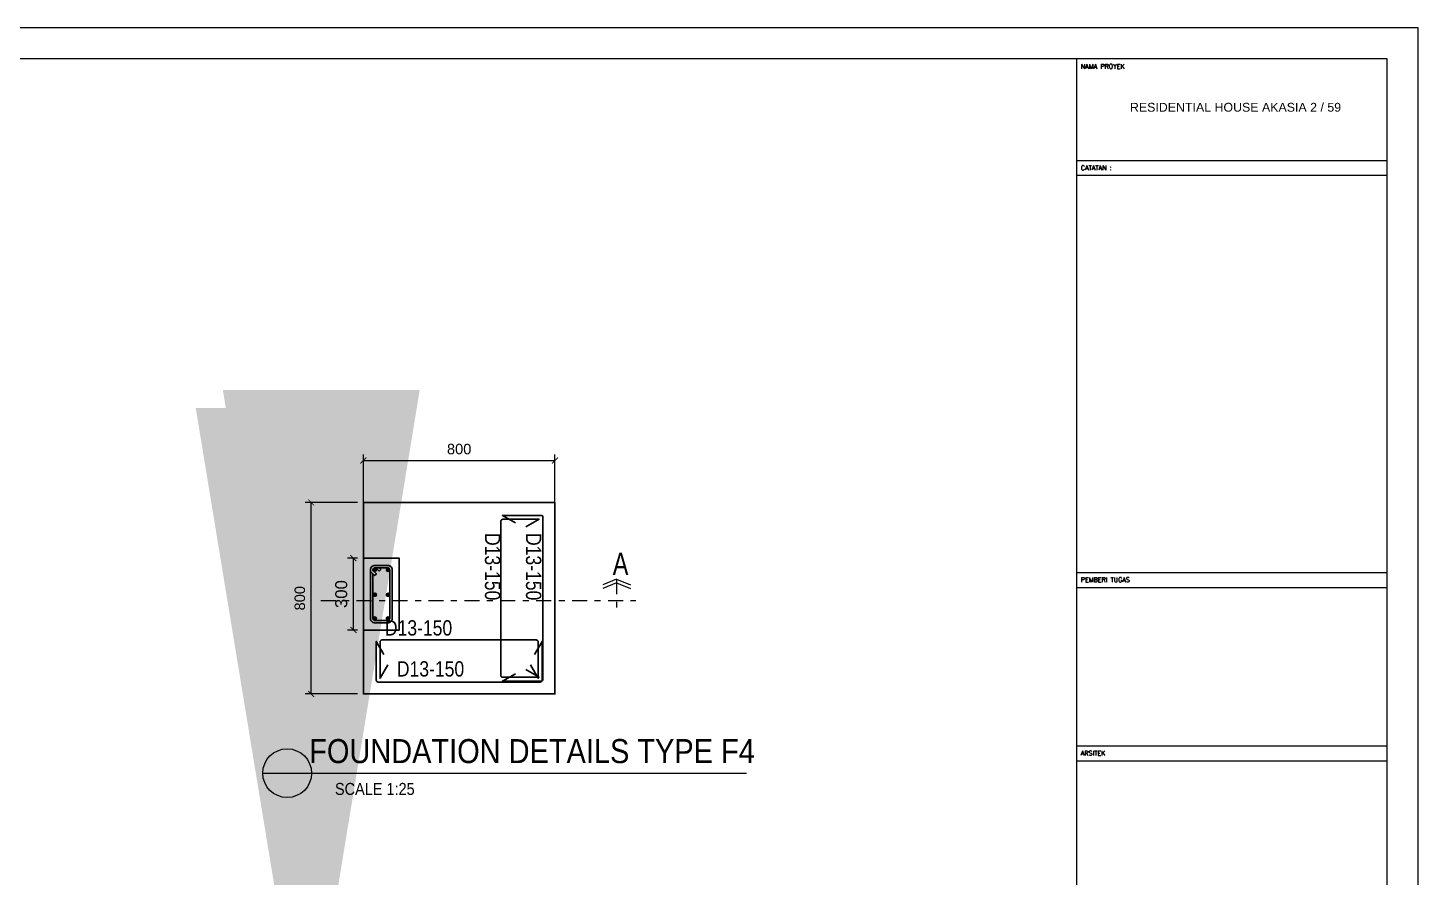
# Model space of a CAD drawing. Header units: millimetres. Extents: x -322387 to 1539330, y -108868 to 282714.
# Drawn here: x -322242.16 to -322218.93, y -108852.17 to -108837.97 of the extents above; entities that cross this region are included whole.
import ezdxf

# ---------------------------------------------------------------- set-up
doc = ezdxf.new("R2010")
doc.units = ezdxf.units.MM
doc.header["$MEASUREMENT"] = 0
doc.set_wipeout_variables(frame=1)
doc.linetypes.add('DASHDOT2', pattern=[0.5, 0.25, -0.125, 0, -0.125])
doc.linetypes.add('DASHED2', pattern=[0.375, 0.25, -0.125])
for name, color, linetype, lineweight in [('B', 5, 'Continuous', 20), ('DIM', 1, 'Continuous', 5), ('Dimensi', 252, 'Continuous', 9), ('KOP', 7, 'Continuous', 80), ('l1', 5, 'Continuous', 5), ('LEGEND', 1, 'DASHED2', 50), ('XR-KOP A3_MOZART$0$KOP-A1$0$A-GRSKOP', 1, 'Continuous', 5), ('XR-KOP A3_MOZART$0$KOP-A1$0$A-TXTKOP', 3, 'Continuous', 5)]:
    doc.layers.add(name, color=color, linetype=linetype, lineweight=lineweight)
for name, color, linetype in [('KOLOM 40', 4, 'Continuous'), ('STR-KOLOM', 5, 'Continuous'), ('TX', 2, 'Continuous')]:
    doc.layers.add(name, color=color, linetype=linetype)
doc.styles.add('40', font='arial.ttf', dxfattribs={"width": 0.9, "height": 100})
doc.styles.add('A', font='arial.ttf', dxfattribs={"width": 0.75})
doc.styles.get("Standard").update_dxf_attribs({"font": 'arial.ttf'})
doc.styles.add('style2', font='times.ttf', dxfattribs={"height": 0.18})
doc.styles.add('T-1002', font='romanc.shx', dxfattribs={"width": 0.8, "height": 35})
doc.styles.add('tx1', font='swissc.ttf', dxfattribs={"height": 0.2})
doc.styles.add('XR-KOP A3_MOZART$0$KOP-A1$0$ROMANS', font='romans.shx', dxfattribs={"height": 200})
doc.dimstyles.new('25', dxfattribs={"dimtxt": 0.2, "dimasz": 0.1, "dimexe": 0.1, "dimexo": 0.1, "dimgap": 0.1, "dimtad": 1, "dimtoh": 1, "dimdec": 0, "dimlfac": 250, "dimtxsty": 'Standard', "dimblk": 'ARCHTICK', "dimcen": 0.1, "dimclrd": 1, "dimclre": 1, "dimclrt": 4, "dimadec": 0, "dimazin": 0, "dimtfac": 1, "dimtdec": 0, "dimtix": 1, "dimtmove": 0, "dimatfit": 3, "dimfxl": 1, "dimlwd": 5, "dimlwe": 5, "dimarcsym": 0})
doc.dimstyles.new('25 besar', dxfattribs={"dimtxt": 0.35, "dimasz": 0.1, "dimexe": 0.1, "dimexo": 0.1, "dimgap": 0.1, "dimtad": 1, "dimtoh": 1, "dimdec": 0, "dimlfac": 250, "dimtxsty": 'Standard', "dimblk": 'ARCHTICK', "dimcen": 0.1, "dimclrd": 1, "dimclre": 1, "dimclrt": 4, "dimadec": 0, "dimazin": 0, "dimtfac": 1, "dimtdec": 0, "dimtix": 1, "dimtmove": 0, "dimatfit": 3, "dimfxl": 1, "dimlwd": 5, "dimlwe": 5, "dimarcsym": 0})
doc.dimstyles.new('D-LETIK 2', dxfattribs={"dimscale": 0, "dimtxt": 35, "dimasz": 10, "dimexe": 10, "dimexo": 20, "dimgap": 0.06, "dimtad": 1, "dimdec": 0, "dimrnd": 1, "dimzin": 0, "dimdsep": 46, "dimtxsty": 'T-1002', "dimblk": 'DOT', "dimcen": 0.05, "dimclrd": 251, "dimclre": 8, "dimclrt": 3, "dimadec": 0, "dimazin": 0, "dimtfac": 0.6, "dimtdec": 0, "dimtix": 1, "dimtmove": 2, "dimatfit": 3, "dimfxl": 0.05, "dimtvp": 2, "dimtolj": 1, "dimtzin": 0, "dimarcsym": 0})

# ---------------------------------------------------------------- blocks, each defined once
blk = doc.blocks.new('hsdh')
at = {"layer": 'XR-KOP A3_MOZART$0$KOP-A1$0$A-GRSKOP', "linetype": 'Continuous', "lineweight": 5}
for p, q in [((140385, 56660), (140385, 82138)), ((140385, 80618), (145017, 80618)), ((140385, 74466), (145017, 74466)), ((140385, 74244), (145017, 74244)), ((140385, 71876), (145017, 71876)), ((140385, 71654), (145017, 71654))]:
    blk.add_line(p, q, dxfattribs=at)
at = {"layer": 'XR-KOP A3_MOZART$0$KOP-A1$0$A-GRSKOP', "color": 0, "linetype": 'Continuous', "lineweight": 5}
blk.add_lwpolyline([(145480, 82601), (107945, 82601), (107945, 56197), (145480, 56197)], close=True, dxfattribs=at)
at = {"layer": 'XR-KOP A3_MOZART$0$KOP-A1$0$A-GRSKOP', "color": 5, "linetype": 'Continuous', "lineweight": 5}
blk.add_lwpolyline([(145017, 82138), (108409, 82138), (108409, 56660), (145017, 56660)], close=True, dxfattribs=at)
at = {"layer": 'XR-KOP A3_MOZART$0$KOP-A1$0$A-GRSKOP', "linetype": 'Continuous', "lineweight": 5}
blk.add_lwpolyline([(145017, 80396), (140385, 80396)], dxfattribs=at)
at = {"layer": 'KOP', "color": 7, "insert": (141177, 81480), "char_height": 132.26, "attachment_point": 1, "style": 'style2'}
blk.add_mtext('{\\fArial|b0|i0|c0|p34;RESIDENTIAL HOUSE AKASIA 2 / 59}', dxfattribs=at)
at = {"layer": 'XR-KOP A3_MOZART$0$KOP-A1$0$A-TXTKOP', "lineweight": 5, "style": 'XR-KOP A3_MOZART$0$KOP-A1$0$ROMANS'}
for s, height, p in [('NAMA PROYEK', 69.49, (140443, 81990)), ('CATATAN :', 69.5, (140443, 80475)), ('PEMBERI TUGAS', 69.49, (140443, 74323)), ('ARSITEK', 69.5, (140443, 71733))]:
    blk.add_text(s, height=height, dxfattribs=at).set_placement(p)
blk = doc.blocks.new('_DOT')
at = {"color": 0, "linetype": 'ByBlock'}
blk.add_line((-0.5, 0), (-1, 0), dxfattribs=at)
at = {"color": 0, "linetype": 'ByBlock', "const_width": 0.5}
blk.add_lwpolyline([(-0.25, 0, 1), (0.25, 0, 1)], format="xyb", close=True, dxfattribs=at)
blk = doc.blocks.new('_ArchTick')
at = {"color": 0, "linetype": 'ByBlock', "const_width": 0.15}
blk.add_lwpolyline([(-0.5, -0.5), (0.5, 0.5)], dxfattribs=at)
blk = doc.blocks.new('*D960')
at = {"color": 1, "lineweight": 5, "transparency": 16777216}
for p, q in [((-322236.553, -108845.972), (-322236.553, -108845.1)), ((-322236.553, -108845.2), (-322233.353, -108845.2)), ((-322233.353, -108845.972), (-322233.353, -108845.1))]:
    blk.add_line(p, q, dxfattribs=at)
at = {"layer": 'Defpoints', "color": 0, "transparency": 16777216}
for p in [(-322233.353, -108845.2), (-322236.553, -108846.072), (-322233.353, -108846.072)]:
    blk.add_point(p, dxfattribs=at)
at = {"color": 1, "lineweight": 5, "transparency": 16777216, "xscale": 0.1, "yscale": 0.1, "zscale": 0.1, "rotation": 180}
blk.add_blockref('_ArchTick', (-322236.553, -108845.2), dxfattribs=at)
at = {"color": 1, "lineweight": 5, "transparency": 16777216, "xscale": 0.1, "yscale": 0.1, "zscale": 0.1}
blk.add_blockref('_ArchTick', (-322233.353, -108845.2), dxfattribs=at)
at = {"color": 4, "transparency": 16777216, "insert": (-322234.953, -108845.011), "char_height": 0.35, "attachment_point": 5}
blk.add_mtext('{\\H0.5x;800}', dxfattribs=at)
blk = doc.blocks.new('*D961')
at = {"color": 1, "lineweight": 5, "transparency": 16777216}
for p, q in [((-322236.653, -108845.903), (-322237.525, -108845.903)), ((-322237.425, -108849.103), (-322237.425, -108845.903)), ((-322236.653, -108849.103), (-322237.525, -108849.103))]:
    blk.add_line(p, q, dxfattribs=at)
at = {"layer": 'Defpoints', "color": 0, "transparency": 16777216}
for p in [(-322237.425, -108845.903), (-322236.553, -108845.903), (-322236.553, -108849.103)]:
    blk.add_point(p, dxfattribs=at)
at = {"color": 1, "lineweight": 5, "transparency": 16777216, "xscale": 0.1, "yscale": 0.1, "zscale": 0.1}
for p, rotation in [((-322237.425, -108845.903), 90), ((-322237.425, -108849.103), 270)]:
    blk.add_blockref('_ArchTick', p, dxfattribs=dict(at, rotation=rotation))
at = {"color": 4, "transparency": 16777216, "insert": (-322237.614, -108847.503), "char_height": 0.35, "attachment_point": 5, "rotation": 90}
blk.add_mtext('{\\H0.5x;800}', dxfattribs=at)
blk = doc.blocks.new('kiqqw')
at = {"layer": 'STR-KOLOM', "ltscale": 2}
h = blk.add_hatch(dxfattribs=at)
h.set_pattern_fill('ANSI31', color=256, scale=5)
h.paths.add_polyline_path([(-150604.4, -81422.1, 1), (-150582.4, -81422.1, 1)])
blk.add_circle((-150593.4, -81422.1), 11, dxfattribs=at)
blk = doc.blocks.new('*D965')
at = {"color": 1, "lineweight": 5, "transparency": 16777216}
for p, q in [((-322236.653, -108846.834), (-322236.82, -108846.834)), ((-322236.72, -108848.034), (-322236.72, -108846.834)), ((-322236.653, -108848.034), (-322236.82, -108848.034))]:
    blk.add_line(p, q, dxfattribs=at)
at = {"layer": 'Defpoints', "color": 0, "transparency": 16777216}
for p in [(-322236.72, -108846.834), (-322236.553, -108846.834), (-322236.553, -108848.034)]:
    blk.add_point(p, dxfattribs=at)
at = {"color": 1, "lineweight": 5, "transparency": 16777216, "xscale": 0.1, "yscale": 0.1, "zscale": 0.1}
for p, rotation in [((-322236.72, -108846.834), 90), ((-322236.72, -108848.034), 270)]:
    blk.add_blockref('_ArchTick', p, dxfattribs=dict(at, rotation=rotation))
at = {"color": 4, "transparency": 16777216, "insert": (-322236.922, -108847.434), "char_height": 0.2, "attachment_point": 5, "rotation": 90}
blk.add_mtext('300', dxfattribs=at)

msp = doc.modelspace()

# ---------------------------------------------------------------- linework, layer by layer
at = {"layer": 'B', "linetype": 'DASHDOT2'}
for p, q in [((-322232.3221, -108847.1856), (-322232.6625, -108847.3268)), ((-322232.3221, -108847.2446), (-322232.6625, -108847.3858)), ((-322232.3221, -108847.1856), (-322232.3221, -108847.7437)), ((-322232.3221, -108847.1856), (-322231.9817, -108847.3268)), ((-322232.3221, -108847.2446), (-322231.9817, -108847.3858))]:
    msp.add_line(p, q, dxfattribs=at)
at = {"layer": 'l1'}
msp.add_line((-322238.233, -108850.4266), (-322230.1551, -108850.4266), dxfattribs=at)
msp.add_circle((-322237.8261, -108850.4266), 0.4069, dxfattribs=at)

# ---------------------------------------------------------------- block references
at = {"layer": 'LEGEND', "xscale": 0.00111896417510141, "yscale": 0.00111896417510141, "zscale": 0.00111896417510141}
msp.add_blockref('hsdh', (-322381.7199, -108930.3974), dxfattribs=at)

# ---------------------------------------------------------------- texts
at = {"layer": 'DIM', "attachment_point": 5, "style": '40'}
for s, insert, char_height in [('{\\fCentury Gothic|b0|i0|c0|p34;FOUNDATION DETAILS TYPE F4}', (-322233.7359, -108850.0606), 0.401852), ('{\\fCentury Gothic|b0|i0|c0|p34;SCALE 1:25}', (-322236.362, -108850.6914), 0.200926)]:
    msp.add_mtext(s, dxfattribs=dict(at, insert=insert, char_height=char_height))
at = {"layer": 'TX', "style": 'A', "width": 0.75}
msp.add_text('A', height=0.375, dxfattribs=at).set_placement((-322232.388, -108847.1151))

# ---------------------------------------------------------------- next in the draw order: wipeouts: each hides what was drawn before it
msp.add_wipeout([(-322236.5531, -108845.9033), (-322233.3531, -108845.9033), (-322233.3531, -108849.1033), (-322236.5531, -108849.1033)]).dxf.layer = 'KOLOM 40'

# ---------------------------------------------------------------- next in the draw order: linework, layer by layer
at = {"layer": 'B', "linetype": 'DASHDOT2'}
msp.add_line((-322237.2652, -108847.5416), (-322231.9997, -108847.5416), dxfattribs=at)
at = {"layer": 'KOLOM 40'}
msp.add_lwpolyline([(-322236.5531, -108845.9033), (-322233.3531, -108845.9033), (-322233.3531, -108849.1033), (-322236.5531, -108849.1033)], close=True, dxfattribs=at)
at = {"layer": 'STR-KOLOM'}
for points in [[(-322233.8406, -108846.3099), (-322233.6171, -108846.1833), (-322234.2251, -108846.1833, 0.4142136), (-322234.2571, -108846.2153), (-322234.2571, -108848.7913, 0.4142136), (-322234.2251, -108848.8233), (-322233.6171, -108848.8233), (-322233.8406, -108848.6967)], [(-322234.0137, -108846.2424), (-322234.2311, -108846.1193), (-322233.5851, -108846.1193, -0.4142136), (-322233.5531, -108846.1513), (-322233.5531, -108848.8553, -0.4142136), (-322233.5851, -108848.8873), (-322234.2311, -108848.8873), (-322234.0137, -108848.7642)], [(-322236.1531, -108847.914), (-322236.3611, -108847.914, -0.4142136), (-322236.4331, -108847.842), (-322236.4331, -108847.026, -0.4142136), (-322236.3611, -108846.954), (-322236.1531, -108846.954)], [(-322236.3931, -108847.0402), (-322236.3931, -108847.026, -0.4142136), (-322236.3611, -108846.994), (-322236.1531, -108846.994)], [(-322236.1531, -108847.874), (-322236.3611, -108847.874, -0.4142136), (-322236.3931, -108847.842), (-322236.3931, -108847.0967)], [(-322236.1531, -108847.914), (-322236.1451, -108847.914, 0.4142136), (-322236.0731, -108847.842), (-322236.0731, -108847.026, 0.4142136), (-322236.1451, -108846.954), (-322236.1531, -108846.954)], [(-322236.1531, -108847.874), (-322236.1451, -108847.874, 0.4142136), (-322236.1131, -108847.842), (-322236.1131, -108847.032, 0.4142136), (-322236.1511, -108846.994), (-322236.1531, -108846.994)], [(-322236.214, -108848.4427), (-322236.3371, -108848.2253), (-322236.3371, -108848.8713, 0.4142136), (-322236.3051, -108848.9033), (-322233.6011, -108848.9033, 0.4142136), (-322233.5691, -108848.8713), (-322233.5691, -108848.2253), (-322233.6922, -108848.4427)], [(-322236.1465, -108848.6158), (-322236.2731, -108848.8393), (-322236.2731, -108848.2313, -0.4142136), (-322236.2411, -108848.1993), (-322233.6651, -108848.1993, -0.4142136), (-322233.6331, -108848.2313), (-322233.6331, -108848.8393), (-322233.7597, -108848.6158)]]:
    msp.add_lwpolyline(points, format="xyb", dxfattribs=at)
at = {"layer": 'STR-KOLOM', "color": 4, "ltscale": 2}
msp.add_lwpolyline([(-322236.5531, -108846.834), (-322235.9531, -108846.834), (-322235.9531, -108848.034), (-322236.5531, -108848.034)], close=True, dxfattribs=at)
at = {"layer": 'STR-KOLOM', "ltscale": 2}
for points in [[(-322236.3931, -108847.0402), (-322236.3365, -108847.0967), (-322236.3648, -108847.125), (-322236.4331, -108847.0567)], [(-322236.347, -108846.994), (-322236.2904, -108847.0506), (-322236.2621, -108847.0223), (-322236.2904, -108846.994)]]:
    msp.add_lwpolyline(points, dxfattribs=at)

# ---------------------------------------------------------------- next in the draw order: block references
at = {"layer": 'STR-KOLOM', "yscale": 0.002363636363636364, "zscale": 0.002363636363636364}
for p, xscale in [((-321880.4131, -108654.5739), 0.002363636363636364), ((-322592.0903, -108654.5753), -0.002363636363636364), ((-321880.4131, -108654.9923), 0.002363636363636364), ((-322592.0903, -108654.9938), -0.002363636363636364), ((-321880.4131, -108655.3889), 0.002363636363636364), ((-322592.0903, -108655.3904), -0.002363636363636364)]:
    msp.add_blockref('kiqqw', p, dxfattribs=dict(at, xscale=xscale))

# ---------------------------------------------------------------- next in the draw order: texts
at = {"layer": 'TX', "color": 7, "style": 'tx1'}
for p in [(-322234.5221, -108846.4135), (-322233.8368, -108846.4135)]:
    msp.add_text('D13-150', height=0.256, rotation=270, dxfattribs=at).set_placement(p)
for p in [(-322236.1937, -108848.1264), (-322235.9937, -108848.8116)]:
    msp.add_text('D13-150', height=0.256, dxfattribs=at).set_placement(p)

# ---------------------------------------------------------------- next in the draw order: dimensions: what is measured, and where the dimension line sits
dim = msp.add_linear_dim(base=(-322233.3531, -108845.2005), p1=(-322236.5531, -108846.0722), p2=(-322233.3531, -108846.0722), text='{\\H0.5x;<>}', dimstyle='25 besar')
dim.commit()
dim.dimension.update_dxf_attribs({"geometry": '*D960', "text_midpoint": (-322234.9531, -108845.0111)})
dim = msp.add_linear_dim(base=(-322237.4248, -108845.9033), p1=(-322236.5531, -108849.1033), p2=(-322236.5531, -108845.9033), angle=90, text='{\\H0.5x;<>}', dimstyle='25 besar')
dim.commit()
dim.dimension.update_dxf_attribs({"geometry": '*D961', "text_midpoint": (-322237.6141, -108847.5033)})
dim = msp.add_linear_dim(base=(-322236.7201, -108846.834), p1=(-322236.5531, -108848.034), p2=(-322236.5531, -108846.834), angle=90, dimstyle='25')
dim.commit()
dim.dimension.update_dxf_attribs({"geometry": '*D965', "text_midpoint": (-322236.9223, -108847.434)})

# ---------------------------------------------------------------- next in the draw order: leaders
at = {"layer": 'Dimensi', "color": 8}
for points in [[(-322237.256, -108854.0253), (-322237.256, -108852.992), (-322238.6963, -108852.992)], [(-322237.7095, -108854.322), (-322237.7095, -108853.472), (-322238.6963, -108853.472)]]:
    msp.add_leader(points, dimstyle='D-LETIK 2', override={"dimscale": 1, "dimtad": 0}, dxfattribs=at)

doc.saveas('drawing.dxf')
